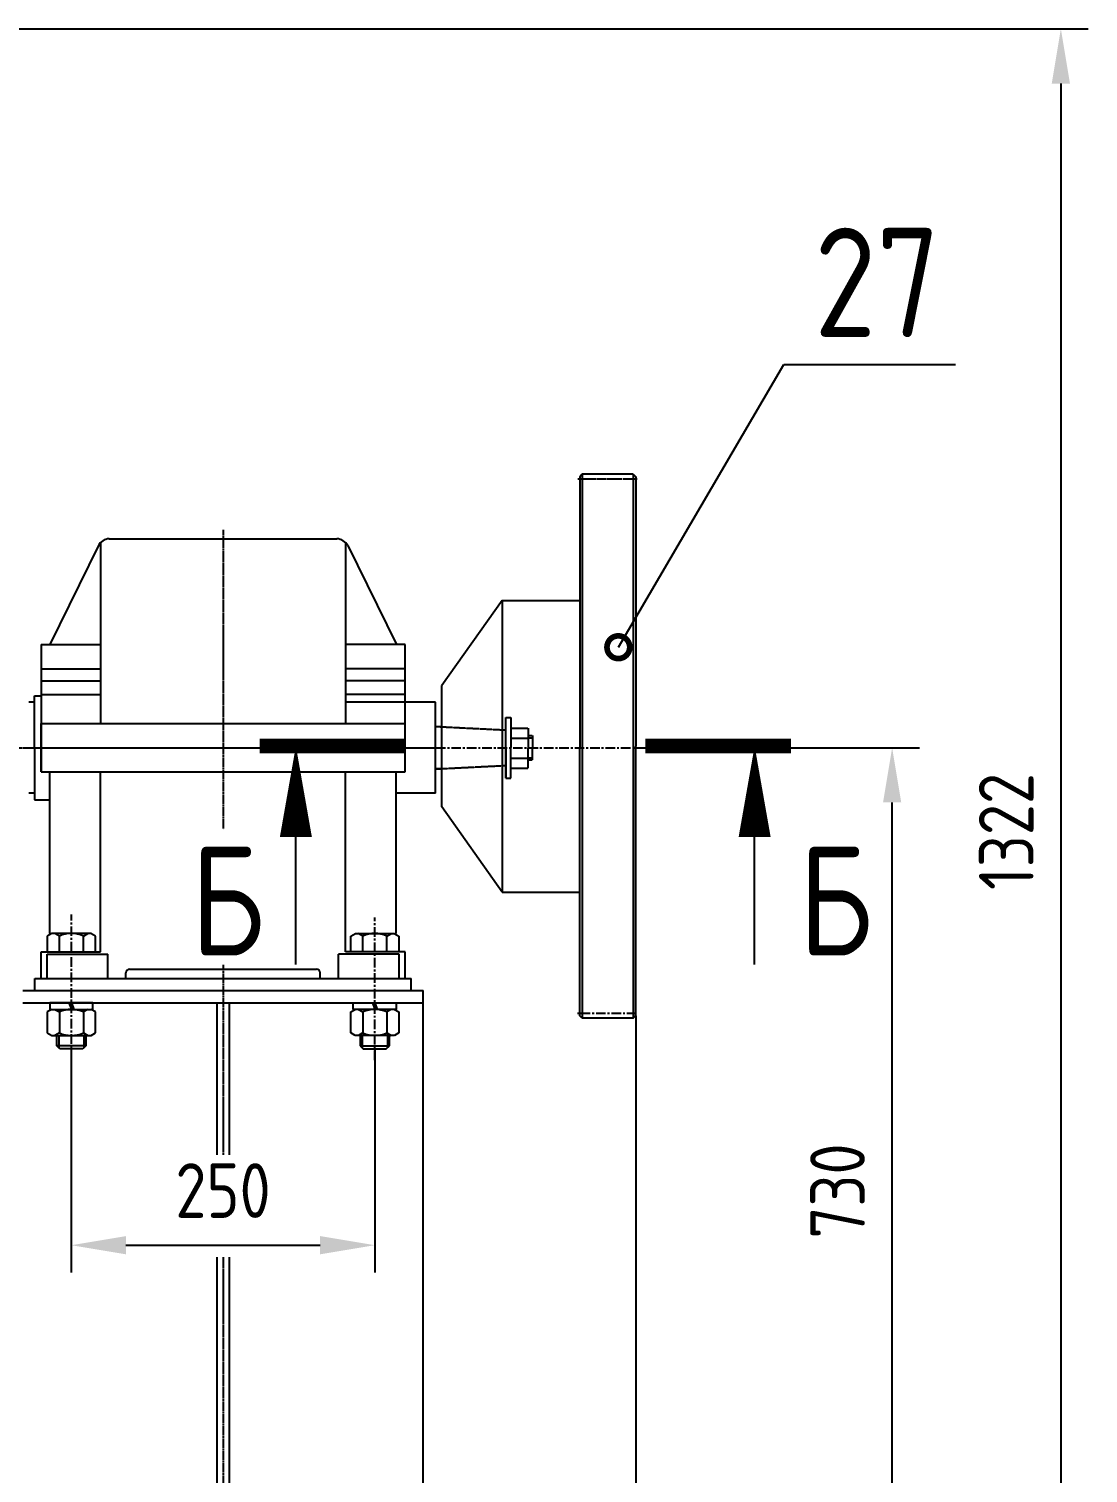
# Model space of a CAD drawing. Header units: millimetres. Extents: x -25976 to -4798, y -663 to 15440.
# Drawn here: x -12016 to -11144, y 14051 to 15240 of the extents above; entities that cross this region are included whole.
import ezdxf
from ezdxf.enums import TextEntityAlignment as Align

# ---------------------------------------------------------------- set-up
doc = ezdxf.new("R2010")
doc.units = ezdxf.units.MM
doc.header["$LTSCALE"] = 0.25
doc.linetypes.add('CENTER', pattern=[50.8, 31.75, -6.35, 6.35, -6.35])
doc.linetypes.add('HIDDEN', pattern=[9.525, 6.35, -3.175])
for name, color, linetype in [('Cen', 5, 'CENTER'), ('Con', 6, 'Continuous'), ('Cont', 6, 'Continuous'), ('Dim', 7, 'Continuous'), ('Hide', 2, 'HIDDEN'), ('Text', 3, 'Continuous'), ('Textb', 6, 'Continuous')]:
    doc.layers.add(name, color=color, linetype=linetype)
doc.styles.add('Style1', font='romans.shx', dxfattribs={"width": 0.8})
doc.dimstyles.new('LIN15', dxfattribs={"dimscale": 15, "dimtxt": 3, "dimasz": 3, "dimexe": 1.5, "dimexo": 0, "dimgap": 1.5, "dimtad": 1, "dimdec": 0, "dimzin": 13, "dimdsep": 46, "dimtxsty": 'Style1', "dimcen": 0, "dimclrt": 3, "dimadec": 0, "dimazin": 0, "dimtfac": 1, "dimtdec": 0, "dimtmove": 0, "dimatfit": 3, "dimfxl": 1, "dimtolj": 1, "dimtzin": 13, "dimarcsym": 0})
doc.dimstyles.new('Poz15', dxfattribs={"dimscale": 15, "dimtxt": 6, "dimasz": 2.5, "dimexe": 1.25, "dimexo": 0, "dimgap": 1.5, "dimtad": 2, "dimtoh": 1, "dimtxsty": 'Style1', "dimblk": 'DOTSMALL', "dimcen": 2.5, "dimclrt": 6, "dimadec": 0, "dimazin": 0, "dimtfac": 1, "dimtmove": 0, "dimatfit": 3, "dimldrblk": 'DOTSMALL', "dimfxl": 1, "dimarcsym": 0})

# ---------------------------------------------------------------- blocks, each defined once
blk = doc.blocks.new('*D194')
at = {"layer": 'Dim', "color": 0, "lineweight": -2, "transparency": 16777216}
for p, q in [((-11981.3, 14400), (-11981.3, 14215.8)), ((-11731.3, 14400), (-11731.3, 14215.8)), ((-11936.3, 14238.3), (-11776.3, 14238.3))]:
    blk.add_line(p, q, dxfattribs=at)
at = {"layer": 'Dim', "color": 0, "transparency": 16777216}
for points in [[(-11936.3, 14245.8), (-11936.3, 14230.8), (-11981.3, 14238.3)], [(-11776.3, 14245.8), (-11776.3, 14230.8), (-11731.3, 14238.3)]]:
    blk.add_solid(points, dxfattribs=at)
at = {"layer": 'Dim', "color": 3, "transparency": 16777216, "insert": (-11856.3, 14283.3), "char_height": 45, "attachment_point": 5, "style": 'Style1'}
blk.add_mtext('\\A1;250', dxfattribs=at)
blk = doc.blocks.new('*D195')
at = {"layer": 'Dim', "color": 0, "lineweight": -2, "transparency": 16777216}
for p, q in [((-11518.3, 14648), (-11282.5, 14648)), ((-11305, 13963), (-11305, 14603)), ((-11691.3, 13918), (-11282.5, 13918))]:
    blk.add_line(p, q, dxfattribs=at)
at = {"layer": 'Dim', "color": 0, "transparency": 16777216}
for points in [[(-11312.5, 14603), (-11297.5, 14603), (-11305, 14648)], [(-11312.5, 13963), (-11297.5, 13963), (-11305, 13918)]]:
    blk.add_solid(points, dxfattribs=at)
at = {"layer": 'Dim', "color": 3, "transparency": 16777216, "insert": (-11350, 14283), "char_height": 45, "attachment_point": 5, "rotation": 90, "style": 'Style1'}
blk.add_mtext('\\A1;730', dxfattribs=at)
blk = doc.blocks.new('_DotSmall')
at = {"color": 0, "linetype": 'ByBlock', "const_width": 0.5}
blk.add_lwpolyline([(-0.0625, 0, 1), (0.0625, 0, 1)], format="xyb", close=True, dxfattribs=at)
blk = doc.blocks.new('RAZREZ05')
at = {"layer": 'Text'}
blk.add_lwpolyline([(0, 0, 0, 1.76, 0), (0, -5, 1.76, 1.76, 0)], format="xyseb", dxfattribs=at)
at = {"layer": 'Text', "const_width": 0.8}
blk.add_lwpolyline([(-1.997, 0), (6.003, 0)], dxfattribs=at)
at = {"layer": 'Text'}
blk.add_lwpolyline([(0, -12), (0, -5)], dxfattribs=at)
at = {"layer": 'Textb', "style": 'Style1', "width": 0.8}
blk.add_attdef('А', text='', height=6, dxfattribs=at).set_placement((-1.7, -11.499, 39), align=Align.RIGHT)
blk = doc.blocks.new('*D217')
at = {"layer": 'Dim', "color": 0, "lineweight": -2, "transparency": 16777216}
for p, q in [((-11516.3, 14427.2), (-11516.3, 13562.5)), ((-11856.3, 13906), (-11856.3, 13562.5)), ((-11811.3, 13585), (-11561.3, 13585))]:
    blk.add_line(p, q, dxfattribs=at)
at = {"layer": 'Dim', "color": 0, "transparency": 16777216}
for points in [[(-11811.3, 13592.5), (-11811.3, 13577.5), (-11856.3, 13585)], [(-11561.3, 13592.5), (-11561.3, 13577.5), (-11516.3, 13585)]]:
    blk.add_solid(points, dxfattribs=at)
at = {"layer": 'Dim', "color": 3, "transparency": 16777216, "insert": (-11686.3, 13630), "char_height": 45, "attachment_point": 5, "style": 'Style1'}
blk.add_mtext('\\A1;340', dxfattribs=at)
blk = doc.blocks.new('*D221')
at = {"layer": 'Dim', "color": 0, "lineweight": -2, "transparency": 16777216}
for p, q in [((-12106.3, 15240), (-11143.5, 15240)), ((-11166, 15195), (-11166, 13963)), ((-11691.3, 13918), (-11143.5, 13918))]:
    blk.add_line(p, q, dxfattribs=at)
at = {"layer": 'Dim', "color": 0, "transparency": 16777216}
for points in [[(-11173.5, 15195), (-11158.5, 15195), (-11166, 15240)], [(-11173.5, 13963), (-11158.5, 13963), (-11166, 13918)]]:
    blk.add_solid(points, dxfattribs=at)
at = {"layer": 'Dim', "color": 3, "transparency": 16777216, "insert": (-11211, 14579), "char_height": 45, "attachment_point": 5, "rotation": 90, "style": 'Style1'}
blk.add_mtext('\\A1;1322', dxfattribs=at)

msp = doc.modelspace()

# ---------------------------------------------------------------- linework, layer by layer
at = {"color": 1, "ltscale": 0.496}
for p, q in [((-11991.64717, 14411.0105), (-11991.64717, 14400.8865)), ((-11970.89517, 14411.0105), (-11970.89517, 14400.8865)), ((-11741.64717, 14411.0105), (-11741.64717, 14400.8865)), ((-11720.89517, 14411.0105), (-11720.89517, 14400.8865))]:
    msp.add_line(p, q, dxfattribs=at)
at = {"layer": 'Cen'}
for p, q in [((-11515.1691, 14869.19237), (-11564.0749, 14869.19237)), ((-12146.97117, 14648.0105), (-11971.57117, 14648.0105)), ((-11706.27117, 14648.0105), (-11499.13387, 14648.0105)), ((-11981.27117, 14391.35629), (-11981.27117, 14510.7855)), ((-11731.27117, 14390.78448), (-11731.27117, 14508.1105)), ((-11515.6368, 14429.19237), (-11564.1073, 14429.19237))]:
    msp.add_line(p, q, dxfattribs=at)
at = {"layer": 'Cen', "ltscale": 0.52}
msp.add_line((-11516.12085, 14869.19237), (-11563.38573, 14869.19237), dxfattribs=at)
at = {"layer": 'Cen', "ltscale": 0.2}
for p, q in [((-11856.27117, 14827.4105), (-11856.27117, 14580.97992)), ((-17629.39153, 14648.0105), (-11678.17202, 14648.0105)), ((-11856.27117, 14469.17145), (-11856.27117, 14312.735)), ((-11856.27117, 14228.45962), (-11856.27117, 13877.47256))]:
    msp.add_line(p, q, dxfattribs=at)
at = {"layer": 'Con'}
for p, q in [((-11676.05969, 14665.24992), (-11681.27117, 14665.5105)), ((-11676.05969, 14630.77107), (-11681.27117, 14630.5105))]:
    msp.add_line(p, q, dxfattribs=at)
at = {"layer": 'Cont'}
for p, q in [((-11560.27117, 14873.19237), (-11562.27117, 14871.19237)), ((-11562.27117, 14871.19237), (-11562.27117, 14648.0105)), ((-11518.27117, 14873.19237), (-11560.27117, 14873.19237)), ((-11560.27117, 14873.19237), (-11560.27117, 14425.19237)), ((-11518.27117, 14873.19237), (-11516.27117, 14871.19237)), ((-11518.27117, 14873.19237), (-11518.27117, 14425.19237)), ((-11516.27117, 14871.19237), (-11516.27117, 14649.19237)), ((-11959.01909, 14814.42478), (-11999.07117, 14733.0105)), ((-11957.27117, 14816.92416), (-11957.27117, 14668.0105)), ((-11950.04612, 14820.0105), (-11762.49622, 14820.0105)), ((-11755.27117, 14816.92416), (-11755.27117, 14668.0105)), ((-11753.52326, 14814.42478), (-11713.47117, 14733.0105)), ((-11626.27117, 14769.31884), (-11676.05969, 14699.19237)), ((-11626.27117, 14769.31884), (-11562.27117, 14769.31884)), ((-11626.27117, 14769.31884), (-11626.27117, 14529.0659)), ((-12006.27117, 14733.0105), (-11957.27117, 14733.0105)), ((-12006.27117, 14733.0105), (-12006.27117, 14628.0105)), ((-11706.27117, 14733.0105), (-11755.27117, 14733.0105)), ((-11706.27117, 14628.0105), (-11706.27117, 14733.0105)), ((-12006.27117, 14713.0105), (-11957.27117, 14713.0105)), ((-11706.27117, 14713.0105), (-11755.27117, 14713.0105)), ((-12006.27117, 14703.0105), (-11957.27117, 14703.0105)), ((-11706.27117, 14703.0105), (-11755.27117, 14703.0105)), ((-12011.72669, 14648.0105), (-12011.72669, 14690.82321)), ((-12011.72669, 14690.82321), (-12006.27117, 14690.82321)), ((-12006.27117, 14691.7105), (-11957.27117, 14691.7105)), ((-11706.27117, 14691.7105), (-11755.27117, 14691.7105)), ((-11676.05969, 14599.19237), (-11676.05969, 14699.19237)), ((-12011.72669, 14685.5105), (-12016.27117, 14685.5105)), ((-11681.27117, 14685.5105), (-11755.27117, 14685.5105)), ((-11681.27117, 14610.5105), (-11681.27117, 14685.5105)), ((-12006.27117, 14668.0105), (-11706.27117, 14668.0105)), ((-12006.27117, 14628.0105), (-12006.27117, 14668.0105)), ((-12011.72669, 14648.0105), (-12011.72669, 14605.19778)), ((-12006.27117, 14648.0105), (-11706.27117, 14648.0105)), ((-12006.27117, 14648.0105), (-11706.27117, 14648.0105)), ((-11562.27117, 14427.19237), (-11562.27117, 14648.0105)), ((-11516.27117, 14427.19237), (-11516.27117, 14649.19237)), ((-12006.27117, 14628.0105), (-11706.27117, 14628.0105)), ((-11998.87117, 14495.0105), (-11998.87117, 14628.0105)), ((-11957.27117, 14480.0105), (-11957.27117, 14628.0105)), ((-11755.27117, 14480.0105), (-11755.27117, 14628.0105)), ((-11713.67117, 14495.0105), (-11713.67117, 14628.0105)), ((-12011.72669, 14610.5105), (-12016.27117, 14610.5105)), ((-11681.27117, 14610.5105), (-11713.67117, 14610.5105)), ((-12011.72669, 14605.19778), (-11998.87117, 14605.19778)), ((-11626.27117, 14529.0659), (-11676.05969, 14599.19237)), ((-11626.27117, 14529.0659), (-11562.27117, 14529.0659)), ((-11997.28887, 14495.0105), (-12001.07117, 14492.82678)), ((-12001.07117, 14492.82678), (-12001.07117, 14480.0105)), ((-11965.25348, 14495.0105), (-11997.28887, 14495.0105)), ((-11991.17117, 14492.82678), (-11994.95348, 14495.0105)), ((-11991.17117, 14480.0105), (-11991.17117, 14492.82678)), ((-11971.37117, 14492.82678), (-11967.58887, 14495.0105)), ((-11971.37117, 14480.0105), (-11971.37117, 14492.82678)), ((-11961.47117, 14492.82678), (-11965.25348, 14495.0105)), ((-11961.47117, 14480.0105), (-11961.47117, 14492.82678)), ((-11751.07117, 14492.82678), (-11747.28887, 14495.0105)), ((-11751.07117, 14480.0105), (-11751.07117, 14492.82678)), ((-11747.28887, 14495.0105), (-11715.25348, 14495.0105)), ((-11741.17117, 14492.82678), (-11744.95348, 14495.0105)), ((-11741.17117, 14480.0105), (-11741.17117, 14492.82678)), ((-11721.37117, 14492.82678), (-11717.58887, 14495.0105)), ((-11721.37117, 14480.0105), (-11721.37117, 14492.82678)), ((-11715.25348, 14495.0105), (-11711.47117, 14492.82678)), ((-11711.47117, 14492.82678), (-11711.47117, 14480.0105)), ((-12006.27117, 14458.0105), (-12006.27117, 14480.0105)), ((-12006.27117, 14480.0105), (-11957.27117, 14480.0105)), ((-12001.27117, 14458.0105), (-12001.27117, 14478.0105)), ((-12001.27117, 14478.0105), (-11951.27117, 14478.0105)), ((-12001.07117, 14480.0105), (-11961.47117, 14480.0105)), ((-11951.27117, 14458.0105), (-11951.27117, 14478.0105)), ((-11711.27117, 14478.0105), (-11761.27117, 14478.0105)), ((-11761.27117, 14458.0105), (-11761.27117, 14478.0105)), ((-11706.27117, 14480.0105), (-11755.27117, 14480.0105)), ((-11711.47117, 14480.0105), (-11751.07117, 14480.0105)), ((-11711.27117, 14458.0105), (-11711.27117, 14478.0105)), ((-11706.27117, 14458.0105), (-11706.27117, 14480.0105)), ((-11933.27117, 14465.6605), (-11779.27117, 14465.6605)), ((-12011.27117, 14458.0105), (-11701.27117, 14458.0105)), ((-12011.27117, 14448.0105), (-12011.27117, 14458.0105)), ((-11936.27117, 14458.0105), (-11936.27117, 14462.6605)), ((-11776.27117, 14458.0105), (-11776.27117, 14462.6605)), ((-11776.27117, 14458.0105), (-11706.27117, 14458.0105)), ((-11701.27117, 14448.0105), (-11701.27117, 14458.0105)), ((-12021.27117, 14448.0105), (-11691.27117, 14448.0105)), ((-11691.27117, 13918.0105), (-11691.27117, 14448.0105)), ((-12021.27117, 14438.0105), (-11691.27117, 14438.0105)), ((-11997.47117, 14432.5105), (-12001.07117, 14430.43204)), ((-12001.07117, 14430.43204), (-12001.07117, 14413.08896)), ((-11963.52117, 14438.0105), (-11999.02117, 14438.0105)), ((-11999.02117, 14438.0105), (-11999.02117, 14432.5105)), ((-11999.02117, 14432.5105), (-11963.52117, 14432.5105)), ((-11997.47117, 14432.5105), (-11965.07117, 14432.5105)), ((-11994.77117, 14432.5105), (-11991.17117, 14430.43204)), ((-11991.17117, 14430.43204), (-11991.17117, 14413.08896)), ((-11983.27301, 14438.0105), (-11981.27117, 14432.5105)), ((-11981.27117, 14438.0105), (-11979.26934, 14432.5105)), ((-11967.77117, 14432.5105), (-11971.37117, 14430.43204)), ((-11971.37117, 14430.43204), (-11971.37117, 14413.08896)), ((-11961.47117, 14430.43204), (-11965.07117, 14432.5105)), ((-11963.52117, 14432.5105), (-11963.52117, 14438.0105)), ((-11961.47117, 14413.08896), (-11961.47117, 14430.43204)), ((-11861.27117, 14438.0105), (-11861.27117, 14312.735)), ((-11851.27117, 14438.0105), (-11851.27117, 14312.735)), ((-11751.07117, 14430.43204), (-11747.47117, 14432.5105)), ((-11751.07117, 14413.08896), (-11751.07117, 14430.43204)), ((-11749.02117, 14438.0105), (-11713.52117, 14438.0105)), ((-11749.02117, 14432.5105), (-11749.02117, 14438.0105)), ((-11713.52117, 14432.5105), (-11749.02117, 14432.5105)), ((-11715.07117, 14432.5105), (-11747.47117, 14432.5105)), ((-11744.77117, 14432.5105), (-11741.17117, 14430.43204)), ((-11741.17117, 14430.43204), (-11741.17117, 14413.08896)), ((-11733.27301, 14438.0105), (-11731.27117, 14432.5105)), ((-11731.27117, 14438.0105), (-11729.26934, 14432.5105)), ((-11717.77117, 14432.5105), (-11721.37117, 14430.43204)), ((-11721.37117, 14430.43204), (-11721.37117, 14413.08896)), ((-11715.07117, 14432.5105), (-11711.47117, 14430.43204)), ((-11713.52117, 14438.0105), (-11713.52117, 14432.5105)), ((-11711.47117, 14430.43204), (-11711.47117, 14413.08896)), ((-11560.27117, 14425.19237), (-11562.27117, 14427.19237)), ((-11518.27117, 14425.19237), (-11560.27117, 14425.19237)), ((-11518.27117, 14425.19237), (-11516.27117, 14427.19237)), ((-12001.07117, 14413.08896), (-11997.47117, 14411.0105)), ((-11997.47117, 14411.0105), (-11965.07117, 14411.0105)), ((-11991.17117, 14413.08896), (-11994.77117, 14411.0105)), ((-11993.27117, 14402.5105), (-11993.27117, 14411.0105)), ((-11971.37117, 14413.08896), (-11967.77117, 14411.0105)), ((-11969.27117, 14411.0105), (-11969.27117, 14402.5105)), ((-11965.07117, 14411.0105), (-11961.47117, 14413.08896)), ((-11747.47117, 14411.0105), (-11751.07117, 14413.08896)), ((-11715.07117, 14411.0105), (-11747.47117, 14411.0105)), ((-11741.17117, 14413.08896), (-11744.77117, 14411.0105)), ((-11743.27117, 14411.0105), (-11743.27117, 14402.5105)), ((-11721.37117, 14413.08896), (-11717.77117, 14411.0105)), ((-11719.27117, 14402.5105), (-11719.27117, 14411.0105)), ((-11711.47117, 14413.08896), (-11715.07117, 14411.0105)), ((-11990.77117, 14400.0105), (-11993.27117, 14402.5105)), ((-11969.27117, 14402.5105), (-11993.27117, 14402.5105)), ((-11971.77117, 14400.0105), (-11990.77117, 14400.0105)), ((-11969.27117, 14402.5105), (-11971.77117, 14400.0105)), ((-11743.27117, 14402.5105), (-11740.77117, 14400.0105)), ((-11743.27117, 14402.5105), (-11719.27117, 14402.5105)), ((-11740.77117, 14400.0105), (-11721.77117, 14400.0105)), ((-11721.77117, 14400.0105), (-11719.27117, 14402.5105)), ((-11861.27117, 14228.45962), (-11861.27117, 13918.0105)), ((-11851.27117, 14228.45962), (-11851.27117, 13918.0105))]:
    msp.add_line(p, q, dxfattribs=at)
for centre, radius, start, end in [((-11950.04612, 14810.0105), 10, 90, 153.80493488), ((-11762.49622, 14810.0105), 10, 26.19506512, 90), ((-11981.27117, 14471.47751), 23.53299, 65.12208877, 114.87791123), ((-11731.27117, 14471.47751), 23.53299, 65.12208877, 114.87791123), ((-11933.27117, 14462.6605), 3, 90, 180), ((-11779.27117, 14462.6605), 3, 0, 90), ((-11981.27117, 14407.89373), 24.61677, 66.28641753, 113.71358247), ((-11731.27117, 14407.89373), 24.61677, 66.28641753, 113.71358247), ((-11981.27117, 14435.62727), 24.61677, 246.28641753, 293.71358247), ((-11731.27117, 14435.62727), 24.61677, 246.28641753, 293.71358247)]:
    msp.add_arc(centre, radius, start, end, dxfattribs=at)
at = {"layer": 'Hide', "ltscale": 0.25}
for p, q in [((-11681.27117, 14665.5105), (-11623.27117, 14662.6105)), ((-11623.27117, 14673.0105), (-11619.27117, 14673.0105)), ((-11623.27117, 14623.0105), (-11623.27117, 14673.0105)), ((-11623.27117, 14648.0105), (-11623.27117, 14673.0105)), ((-11619.27117, 14673.0105), (-11619.27117, 14648.0105)), ((-11619.27117, 14664.2105), (-11605.07117, 14664.2105)), ((-11619.27117, 14655.9605), (-11605.07117, 14655.9605)), ((-11604.94616, 14664.2105), (-11604.94616, 14648.0105)), ((-11604.94616, 14658.0105), (-11601.27117, 14658.0105)), ((-11604.94616, 14656.2605), (-11601.27117, 14656.2605)), ((-11601.27117, 14658.0105), (-11601.27117, 14648.0105)), ((-11623.27117, 14648.0105), (-11623.27117, 14623.0105)), ((-11619.27117, 14623.0105), (-11619.27117, 14648.0105)), ((-11604.94616, 14631.2105), (-11604.94616, 14648.0105)), ((-11601.27117, 14638.0105), (-11601.27117, 14648.0105)), ((-11681.27117, 14630.5105), (-11623.27117, 14633.4105)), ((-11619.27117, 14639.4605), (-11605.07117, 14639.4605)), ((-11619.27117, 14631.2105), (-11605.07117, 14631.2105)), ((-11604.94616, 14639.7605), (-11601.27117, 14639.7605)), ((-11604.94616, 14638.0105), (-11601.27117, 14638.0105)), ((-11623.27117, 14623.0105), (-11619.27117, 14623.0105))]:
    msp.add_line(p, q, dxfattribs=at)

# ---------------------------------------------------------------- block references
at = {"layer": 'Dim', "xscale": 15, "yscale": 15, "zscale": 15}
msp.add_blockref('RAZREZ05', (-11796.27752, 14649.41811), dxfattribs=at).add_auto_attribs({'А': 'Б'})
at = {"layer": 'Dim'}
ref = msp.add_blockref('RAZREZ05', (-11418.29679, 14649.41811), dxfattribs=dict(at, xscale=-15, yscale=15, zscale=15))
ref.add_attrib('А', 'Б', dxfattribs={"layer": 'Textb', "height": 90, "style": 'Style1', "width": 0.8}).set_placement((-11320.79679, 14476.93588, 585), align=Align.RIGHT)

# ---------------------------------------------------------------- texts
at = {"layer": 'Dim', "color": 6, "insert": (-11369.24583, 14986.21098), "char_height": 90, "width": 95.6128, "attachment_point": 7, "style": 'Style1'}
msp.add_mtext('27', dxfattribs=at)

# ---------------------------------------------------------------- dimensions: what is measured, and where the dimension line sits
at = {"layer": 'Dim'}
for base, p1, p2, picture, middle in [((-11166.02549, 13918.0105), (-12106.27184, 15240.00859), (-11691.27117, 13918.0105), '*D221', (-11211.02549, 14579.00954)), ((-11305.03874, 14648.0105), (-11691.27117, 13918.0105), (-11518.27117, 14648.0105), '*D195', (-11350.03874, 14283.0105))]:
    dim = msp.add_linear_dim(base=base, p1=p1, p2=p2, angle=90, dimstyle='LIN15', dxfattribs=at)
    dim.commit()
    dim.dimension.update_dxf_attribs({"geometry": picture, "text_midpoint": middle})
for base, p1, p2, picture, middle in [((-11516.27117, 13584.9786), (-11856.27117, 13906.0105), (-11516.27117, 14427.19237), '*D217', (-11686.27117, 13629.9786)), ((-11731.27117, 14238.31179), (-11981.27117, 14400.0105), (-11731.27117, 14400.0105), '*D194', (-11856.27117, 14283.31179))]:
    dim = msp.add_linear_dim(base=base, p1=p1, p2=p2, dimstyle='LIN15', dxfattribs=at)
    dim.commit()
    dim.dimension.update_dxf_attribs({"geometry": picture, "text_midpoint": middle})

# ---------------------------------------------------------------- leaders
at = {"layer": 'Dim', "annotation_type": 0, "has_hookline": 1, "hookline_direction": 0, "text_width": 116.57143}
msp.add_leader([(-11530.58827, 14730.75888), (-11394.24583, 14963.71098), (-11391.74583, 14963.71098)], dimstyle='Poz15', override={"dimgap": 1.5, "dimtad": 1}, dxfattribs=at)

doc.saveas('drawing.dxf')
